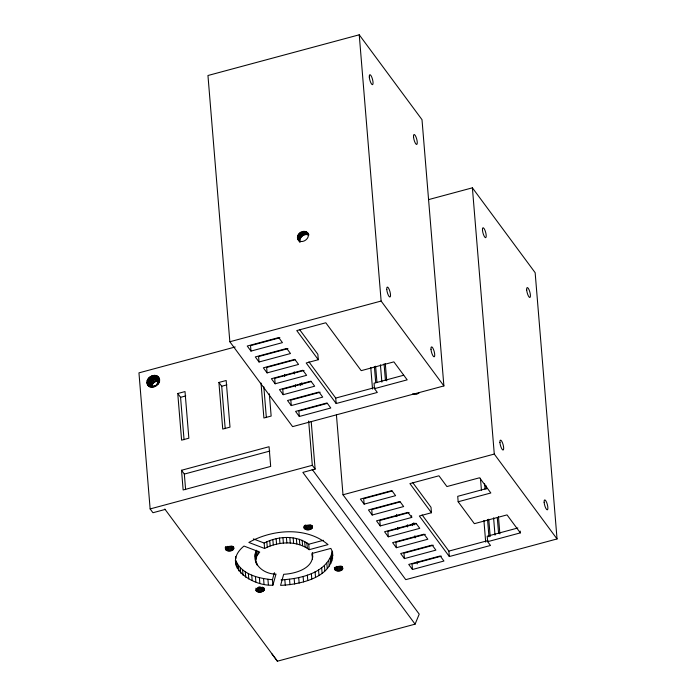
<?xml version="1.0" encoding="UTF-8"?>
<svg xmlns="http://www.w3.org/2000/svg" width="696" height="696" viewBox="0 0 696 696"><rect width="100%" height="100%" fill="white"/><g stroke="black" fill="none" stroke-linecap="round" stroke-linejoin="round"><path stroke-width="1.04" d="M225.443 549.161C226.035 545.794 232.281 545.29 233.83 548.187C233.212 552.119 224.46 552.189 225.295 547.352M304.108 528.003C304.7 524.627 310.947 524.123 312.504 527.02C311.878 530.952 303.125 531.022 303.961 526.185M334.55 569.171C335.15 565.796 341.397 565.3 342.945 568.197C342.319 572.121 333.567 572.199 334.402 567.362M264.245 589.964L264.28 589.364C262.723 586.467 256.485 586.963 255.884 590.338C257.494 593.14 262.723 592.653 264.245 589.964L264.097 588.146M159.601 379.555C160.619 386.785 147.195 390.821 146.882 382.243C146.812 375.779 158.296 372.047 159.601 379.555L155.652 386.167L155.478 385.671L158.201 383.931L157.731 383.383L159.045 382.513L158.053 382.426L159.514 381.025L158.114 381.469C156.121 374.631 145.977 382.974 152.172 386.906M152.119 386.123L150.249 383.592L147.004 383.67L150.458 384.47L152.328 387.002C151.171 383.592 155.521 380.155 158.627 381.808L156.757 379.276L156.252 375.518L155.895 378.937L157.766 381.469M308.589 234.326L307.406 232.708C311.547 238.189 301.02 245.323 297.74 239.111C295.574 233.099 305.735 227.957 308.563 234.291M281.08 579.899C300.246 578.811 327.52 573.112 332.331 551.31M312.347 552.589C315.366 568.067 295.6 573.765 283.69 574.287L280.584 585.38C300.176 584.518 334.915 577.254 332.488 551.354M256.902 555.678L259.721 552.067L243.974 546.055C219.823 565.892 252.865 586.641 272.893 585.162L275.999 574.078C263.61 574.418 250.195 563.334 256.459 550.24L256.902 555.678L255.71 561.35M156.757 379.276L157.557 376.101L157.444 379.842L158.592 377.006L157.905 380.59L159.288 378.189L158.114 381.469M272.893 585.162L272.44 579.725L274.424 572.669M271.858 653.796L277.408 661.2L415.094 624.155L419.218 614.142L312.156 469.356M419.123 392.962L416.452 394.354L412.484 393.953M253.327 538.904L264.158 543.037C277.687 536.129 296.096 534.711 308.72 544.237L309.163 549.683L328.034 544.603C306.318 526.367 272.44 529.273 248.855 542.462L264.602 548.474C278.13 541.575 296.54 540.148 309.163 549.683M150.919 385.219L148.387 386.002L153.442 386.219L155.478 385.671L154.112 386.863L154.477 386.062L152.52 387.194L153.442 386.219L150.962 387.159L152.468 386.123L149.553 386.759L151.606 385.775L147.517 384.949L150.458 384.47M359.24 34.8L207.956 75.507L229.845 341.753L292.607 426.631L443.891 385.923L422.002 119.677L359.24 34.8L381.13 301.046L443.891 385.923M428.571 199.613L472.393 187.824L535.154 272.702L557.044 538.948L405.759 579.655L342.998 494.778L336.412 414.685M229.845 341.753L381.13 301.046M235.213 346.973L138.956 372.865L150.136 508.933L152.946 512.735L165.187 509.437M279.905 337.76L250.534 345.66L250.978 351.097L282.445 342.632L278.696 337.569L247.237 346.034L250.978 351.097M287.961 348.652L258.59 356.552L259.034 361.998L290.502 353.533L286.752 348.461L255.293 356.926L259.034 361.998M294.965 359.832L266.646 367.453L267.09 372.891L298.558 364.426L294.808 359.353L263.349 367.827L267.09 372.891M177.758 393.518L185.014 391.57L188.851 438.202L181.595 440.159L177.758 393.518L180.569 397.32L184.049 439.715M218.909 382.452L226.165 380.495L230.002 427.126L222.737 429.084L218.909 382.452L221.711 386.245L225.2 428.64M299.471 329.425L317.855 354.281L318.298 359.719L306.197 362.981L336.177 403.515L377.319 392.448L374.509 388.646L374.065 383.2L403.68 375.24M180.569 397.32L185.754 395.92M221.711 386.245L226.905 384.853M304.074 370.446L274.702 378.346L275.146 383.783L306.614 375.318L302.864 370.255L271.405 378.72L275.146 383.783M311.077 381.617L282.759 389.238L283.202 394.684L314.67 386.21L310.921 381.147L279.461 389.612L283.202 394.684M320.186 392.231L290.815 400.139L291.259 405.577L322.726 397.111L318.986 392.039L287.518 400.505L291.259 405.577M308.937 361.85L335.724 398.077L374.813 387.559M374.509 388.646L407.186 379.851L393.884 361.868L361.207 370.655L325.798 322.77L296.757 330.583L318.298 359.719M327.19 403.41L298.871 411.031L299.315 416.469L330.783 408.004L327.042 402.94L295.574 411.406L299.315 416.469M181.525 470.27L269.065 446.719L270.683 466.424L183.144 489.975L181.525 470.27L184.336 474.072L185.614 489.627M184.336 474.072L269.787 451.078M150.136 508.933L312.313 465.302L315.123 469.095L302.873 472.393L415.094 624.155M342.998 494.778L494.282 454.07L557.044 538.948M392.005 491.063L363.686 498.684L364.139 504.13L395.598 495.656L391.857 490.593L360.389 499.058L364.139 504.13M400.061 501.964L371.742 509.576L372.195 515.023L403.663 506.558L399.913 501.485L368.445 509.95L372.195 515.023M487.322 488.357L457.716 496.326L458.159 501.764L474.368 523.679L507.036 514.892L520.338 532.875L487.67 541.671L487.217 536.225L517.85 527.986M409.17 512.569L379.798 520.477L380.251 525.915L411.719 517.45L411.562 515.632M458.159 501.764L490.837 492.977L479.587 477.769L446.919 486.556L438.959 475.794L409.909 483.607L431.45 512.743L419.349 516.006L449.329 556.539L490.48 545.473L487.67 541.671M308.72 544.237L323.388 540.296M416.173 523.749L387.855 531.37L388.307 536.807L419.775 528.342L416.025 523.279L384.557 531.744L388.307 536.807M425.282 534.363L395.911 542.262L396.363 547.708L427.831 539.235L424.082 534.171L392.614 542.636L396.363 547.708M433.338 545.255L403.967 553.163L404.42 558.601L435.887 550.136L432.138 545.064L400.67 553.529L404.42 558.601M422.089 514.875L448.877 551.101L487.974 540.583M441.394 556.156L412.023 564.056L412.476 569.493L443.944 561.028L440.194 555.965L408.726 564.43L412.476 569.493M236.283 566.092L235.831 560.654C241.756 574.6 258.808 578.446 272.44 579.725M152.18 385.166L150.31 382.635L146.882 382.243L150.249 383.592M152.502 384.209L150.632 381.678L147.169 380.747L150.31 382.635M308.563 234.97C304.622 233.204 299.602 236.788 299.793 241.06L297.444 237.893L299.863 239.772L297.531 236.579L300.289 238.476L297.984 235.248L301.037 237.249L298.758 233.995L302.055 236.179L299.819 232.916L303.273 235.326L301.098 232.072L304.63 234.752L302.49 231.524L306.022 234.491L303.917 231.316L307.362 234.569L305.266 231.455L308.563 234.97L306.457 231.925L308.937 234.917M153.068 383.305L151.197 380.773L147.83 379.285L150.632 381.678M153.833 382.53L151.963 379.999L148.831 377.945L151.197 380.773M154.756 381.913L150.119 376.823L151.963 379.999M155.765 381.521L151.597 375.962L152.885 379.381M277.408 661.2L164.795 509.011M412.632 482.45L431.007 507.306L431.45 512.743M411.719 517.45L407.969 512.378L376.501 520.852L380.251 525.915M153.894 378.989L153.172 375.449L156.791 381.365M307.406 232.708L308.476 234.187M298.915 240.773L297.74 239.111L300.072 242.251L297.444 237.893M155.895 378.937L154.764 375.292L154.921 378.833M255.258 555.913L255.693 557.757M312.739 557.192L311.973 553.485L330.844 548.404L331.957 550.832L332.862 555.887M520.19 531.065L520.338 532.875M472.393 187.824L494.282 454.07M498.458 516.597L499.876 533.91M497.318 517.946L498.562 533.092M493.595 517.841L495.013 535.154M486.008 485.66L486.278 488.905M488.766 519.207L490.193 536.52M484.599 483.755L485.051 489.166M487.539 519.468L488.966 536.781M480.44 478.239L481.423 490.141M483.911 520.443L485.686 542.088M448.877 551.101L449.329 556.539M413.85 522.766L414.024 524.932M414.912 535.755L415.094 537.921M417.052 561.724L417.226 563.89M412.241 523.479L412.423 525.645M407.404 524.784L407.586 526.95M385.297 363.573L386.724 380.886M396.65 514.405L396.824 516.571M397.72 527.394L397.894 529.552M384.07 363.834L385.401 380.068M380.434 364.817L381.86 382.13M375.614 366.183L376.945 382.409M374.387 366.444L375.718 382.678M370.759 367.418L372.534 389.064M335.724 398.077L336.177 403.515M342.389 566.666L342.615 569.389M341.736 566.309L342.032 569.937M340.866 565.865L341.231 570.398M339.9 566.205L340.274 570.737M338.83 566.413L339.204 570.946M337.725 566.457L338.099 570.99M336.673 566.353L337.047 570.885M335.803 567.005L336.098 570.624M335.124 567.518L335.341 570.242M334.663 567.927L334.811 569.746M332.183 553.024L332.627 558.47M331.496 555.608L331.94 561.046M330.365 558.166L330.809 563.603M328.799 560.672L329.243 566.118M326.807 563.116L327.259 568.562M324.423 565.474L324.867 570.911M311.216 421.585L315.123 469.095M321.656 567.701L322.1 573.147M308.667 421.028L312.313 465.302M318.524 569.798L318.977 575.244M301.76 382.73L301.942 384.897M312.321 525.811L312.469 527.62M311.939 525.497L312.165 528.212M300.15 383.444L300.333 385.61M311.286 525.141L311.59 528.76M315.079 571.747L315.523 577.193M310.416 524.688L310.79 529.221M312.121 554.555L312.495 559.088M309.45 525.036L309.824 529.569M308.389 525.236L308.754 529.769M307.284 525.289L307.658 529.821M311.338 573.521L311.782 578.968M294.251 371.76L294.425 373.926M295.322 384.749L295.495 386.906M306.223 525.175L306.597 529.708M306.858 542.758L307.31 548.196M305.283 524.923L305.657 529.456M304.596 525.437L304.9 529.064M304.222 526.75L304.37 528.568M304.657 541.427L305.109 546.865M307.336 575.105L307.78 580.542M302.151 540.261L302.595 545.707M303.117 576.488L303.56 581.926M299.367 539.296L299.819 544.733M284.56 374.361L284.742 376.527M296.365 538.53L296.809 543.967M298.706 577.645L299.158 583.083M293.173 537.991L293.625 543.428M294.173 578.576L294.617 584.022M289.84 537.66L290.284 543.106M286.421 537.573L286.865 543.01M289.536 579.272L289.98 584.718M282.95 537.712L283.402 543.15M284.838 579.733L285.282 585.171M269.326 393.797L271.153 416.06L263.897 418.009L261.017 383.035M279.505 538.078L279.957 543.515M263.827 386.828L266.35 417.574M276.112 538.669L276.564 544.107M272.841 539.47L273.284 544.907M269.726 540.479L270.17 545.916M266.812 541.671L267.264 547.108M267.925 579.272L268.369 584.71M264.158 543.037L264.602 548.474M263.549 578.576L264.001 584.014M263.714 587.833L263.941 590.556M263.071 587.476L263.366 591.104M262.201 587.024L262.566 591.565M261.235 587.372L261.609 591.904M257.903 551.119L258.129 553.833M259.373 577.637L259.825 583.074M260.087 586.667L260.53 592.113M258.982 586.719L259.434 592.157M256.841 563.168L256.989 564.987M255.641 552.119L256.084 557.566M255.998 561.385L256.145 563.203M255.241 554.025L255.693 559.462M258.007 587.52L258.381 592.052M257.137 588.163L257.433 591.791M256.459 588.685L256.676 591.409M255.423 576.471L255.867 581.917M255.928 588.19L256.145 590.904M251.726 575.096L252.178 580.534M248.341 573.513L248.794 578.95M245.288 571.738L245.731 577.175M242.582 569.789L243.035 575.227M240.268 567.684L240.712 573.13M238.363 565.448L238.806 570.885M236.875 563.099L237.319 568.536M235.692 556.635L235.84 558.453M235.387 559.958L235.683 563.586M233.656 546.978L233.804 548.787M233.273 546.664L233.491 549.379M232.621 546.299L232.925 549.927M231.751 545.855L232.125 550.388M230.785 546.203L231.159 550.736M229.715 546.404L230.089 550.936M228.619 546.456L228.984 550.988M227.566 546.343L227.931 550.875M226.696 546.995L226.992 550.623M225.93 546.604L226.235 550.231M225.478 547.013L225.704 549.736M386.776 289.527A5.15 1.383 74.9 0 0 389.864 297.027A5.15 1.383 74.9 0 0 389.255 289.553A5.15 1.383 74.9 0 0 386.776 289.527M430.989 349.314A5.15 1.383 74.9 0 0 434.078 356.813A5.15 1.383 74.9 0 0 433.469 349.349A5.15 1.383 74.9 0 0 430.989 349.314M369.315 77.169A5.15 1.383 74.9 0 0 372.412 84.66A5.15 1.383 74.9 0 0 371.795 77.195A5.15 1.383 74.9 0 0 369.315 77.169M413.528 136.955A5.15 1.383 74.9 0 0 416.617 144.455A5.15 1.383 74.9 0 0 416.008 136.99A5.15 1.383 74.9 0 0 413.528 136.955M499.937 442.552A5.15 1.383 74.9 0 0 503.025 450.051A5.15 1.383 74.9 0 0 502.408 442.578A5.15 1.383 74.9 0 0 499.937 442.552M544.142 502.338A5.15 1.383 74.9 0 0 547.239 509.837A5.15 1.383 74.9 0 0 546.621 502.373A5.15 1.383 74.9 0 0 544.142 502.338M482.476 230.193A5.15 1.383 74.9 0 0 485.564 237.684A5.15 1.383 74.9 0 0 484.947 230.219A5.15 1.383 74.9 0 0 482.476 230.193M526.689 289.98A5.15 1.383 74.9 0 0 529.778 297.479A5.15 1.383 74.9 0 0 529.16 290.014A5.15 1.383 74.9 0 0 526.689 289.98"/></g></svg>
